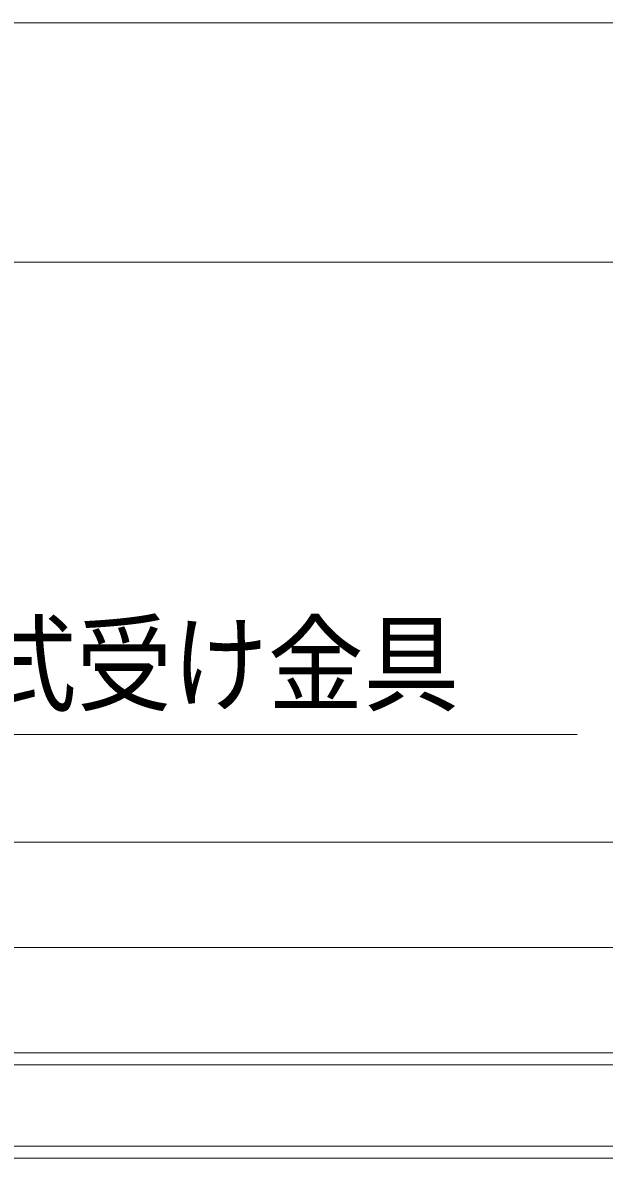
# Model space of a CAD drawing. Units: millimetres, scale not verified. Extents: x -6062 to 6062, y -3045 to 3045.
# Drawn here: x -4367.6 to -4124.8, y 1255.8 to 1730 of the extents above; entities that cross this region are included whole.
import ezdxf
from ezdxf.enums import TextEntityAlignment as Align

# ---------------------------------------------------------------- set-up
doc = ezdxf.new("R2010")
doc.units = ezdxf.units.MM
doc.header["$LTSCALE"] = 20
for name, color, linetype, lineweight in [('0-0_2寸法-1', 7, 'Continuous', 9), ('0-3_2寸法-3', 7, 'Continuous', 9), ('0-4_3一般', 7, 'Continuous', 9)]:
    doc.layers.add(name, color=color, linetype=linetype, lineweight=lineweight)
doc.styles.add('ＭＳ ゴシック', font='')
doc.styles.get('ＭＳ ゴシック').set_extended_font_data('MS Gothic')

# ---------------------------------------------------------------- blocks, each defined once
blk = doc.blocks.new('グループ-4')
at = {"layer": '0-4_3一般'}
for p, q in [((11350, 26876.9), (-59990, 26876.9)), ((11350, 26876.9), (-59990, 26876.9)), ((11350, 25996.9), (-59990, 25996.9)), ((-36318, 25896.9), (-59682, 25896.9)), ((-59682, 25216.9), (-36318, 25216.9)), ((11350, 25116.9), (-59990, 25116.9))]:
    blk.add_line(p, q, dxfattribs=at)
for points in [[(11350, 26876.9), (11350, 27756.9), (-59990, 27756.9), (-59990, 26876.9)], [(11350, 25116.9), (11350, 25996.9), (-59990, 25996.9), (-59990, 25116.9)]]:
    blk.add_lwpolyline(points, dxfattribs=at)
blk = doc.blocks.new('グループ-5')
at = {"layer": '0-4_3一般'}
blk.add_blockref('グループ-4', (0, 0), dxfattribs=at)

msp = doc.modelspace()

# ---------------------------------------------------------------- linework, layer by layer
at = {"layer": '0-0_2寸法-1'}
for p, q in [((-1225.21, 1730), (-4781.79, 1730)), ((-2432.21, 1630), (-4769.79, 1630))]:
    msp.add_line(p, q, dxfattribs=at)
at = {"layer": '0-3_2寸法-3'}
msp.add_lwpolyline([(-4632.5, 1277.84), (-4543.01, 1432.84), (-4136.13, 1432.84)], dxfattribs=at)

# ---------------------------------------------------------------- block references
at = {"layer": '0-4_3一般', "xscale": 0.05, "yscale": 0.05}
msp.add_blockref('グループ-5', (-1787.5, 0), dxfattribs=at)

# ---------------------------------------------------------------- texts
at = {"layer": '0-3_2寸法-3', "style": 'ＭＳ ゴシック', "width": 0.9}
msp.add_text('スライド式受け金具', height=32.55, dxfattribs=at).set_placement((-4544.94, 1436.19), align=Align.BOTTOM_LEFT)

doc.saveas('drawing.dxf')
